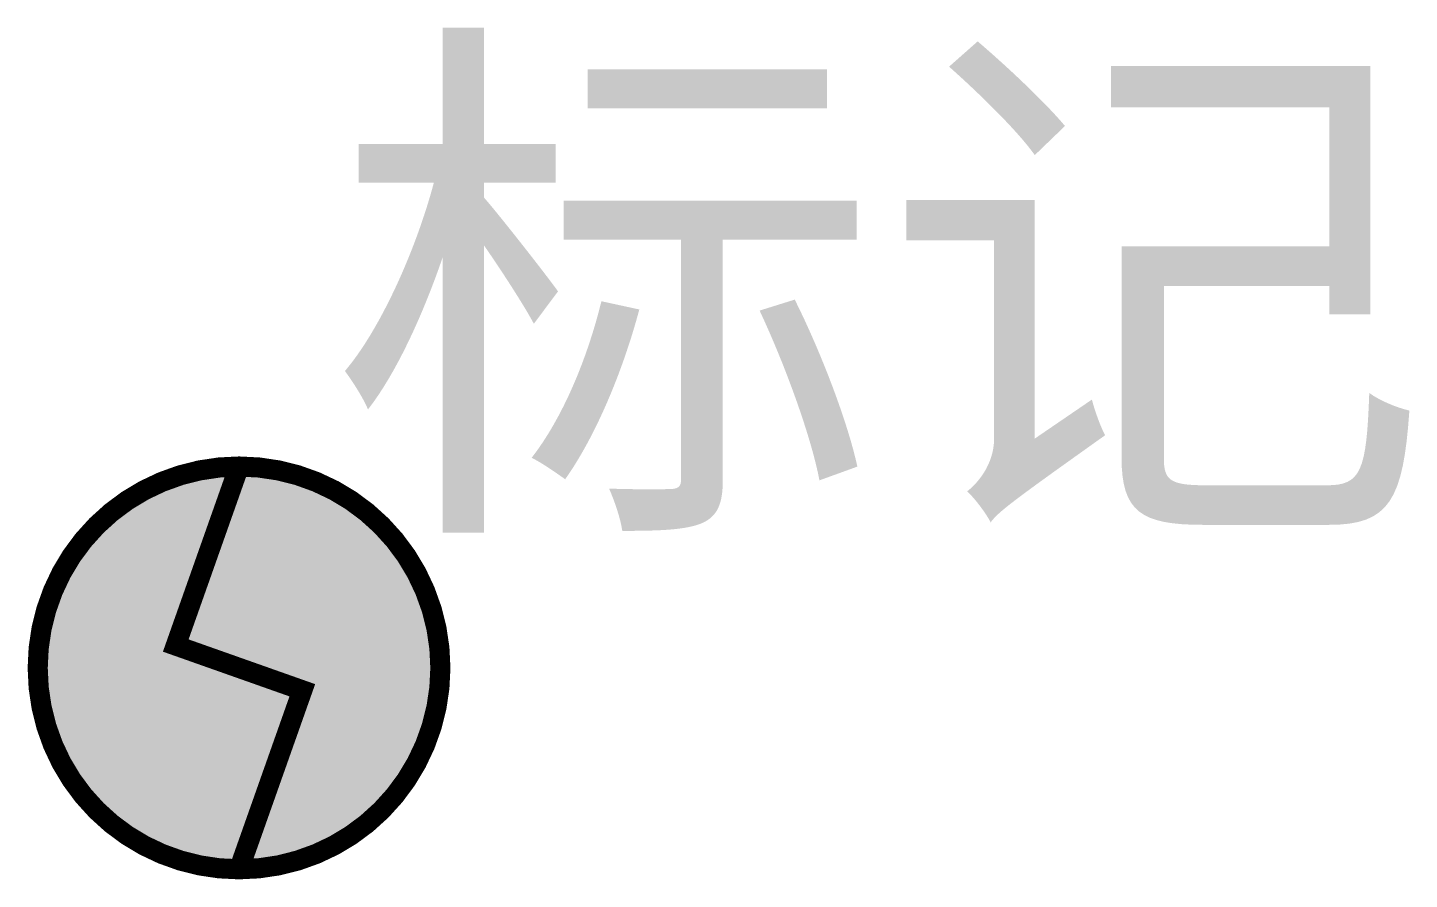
# Model space of a CAD drawing. Extents: x -1.05 to 5.81, y -1.05 to 3.18.
import ezdxf

# ---------------------------------------------------------------- set-up
doc = ezdxf.new("R2010")
doc.units = 0
doc.header["$MEASUREMENT"] = 0
doc.styles.get("Standard").update_dxf_attribs({"font": 'SimSun.ttf'})

msp = doc.modelspace()

# ---------------------------------------------------------------- hatches: boundary and pattern name
h = msp.add_hatch(color=255)
edge = h.paths.add_edge_path()
edge.add_arc((0, 0), 0.95, -90, 90, ccw=False)
edge.add_arc((0, 0), 0.95, 90, 270, ccw=False)

# ---------------------------------------------------------------- linework, layer by layer
at = {"color": 10, "const_width": 0.1}
msp.add_lwpolyline([(0, 1, -1), (0, -1, -1), (0, 1, -0.74639)], format="xyb", dxfattribs=at)
at = {"color": 10, "linetype": 'Continuous', "const_width": 0.1}
msp.add_lwpolyline([(0, -1), (0.3143, -0.1111), (-0.3143, 0.1111), (0, 1)], dxfattribs=at)

# ---------------------------------------------------------------- texts
msp.add_attdef('标记', (0.4604, 0.8877), '标记', height=2)

doc.saveas('drawing.dxf')
